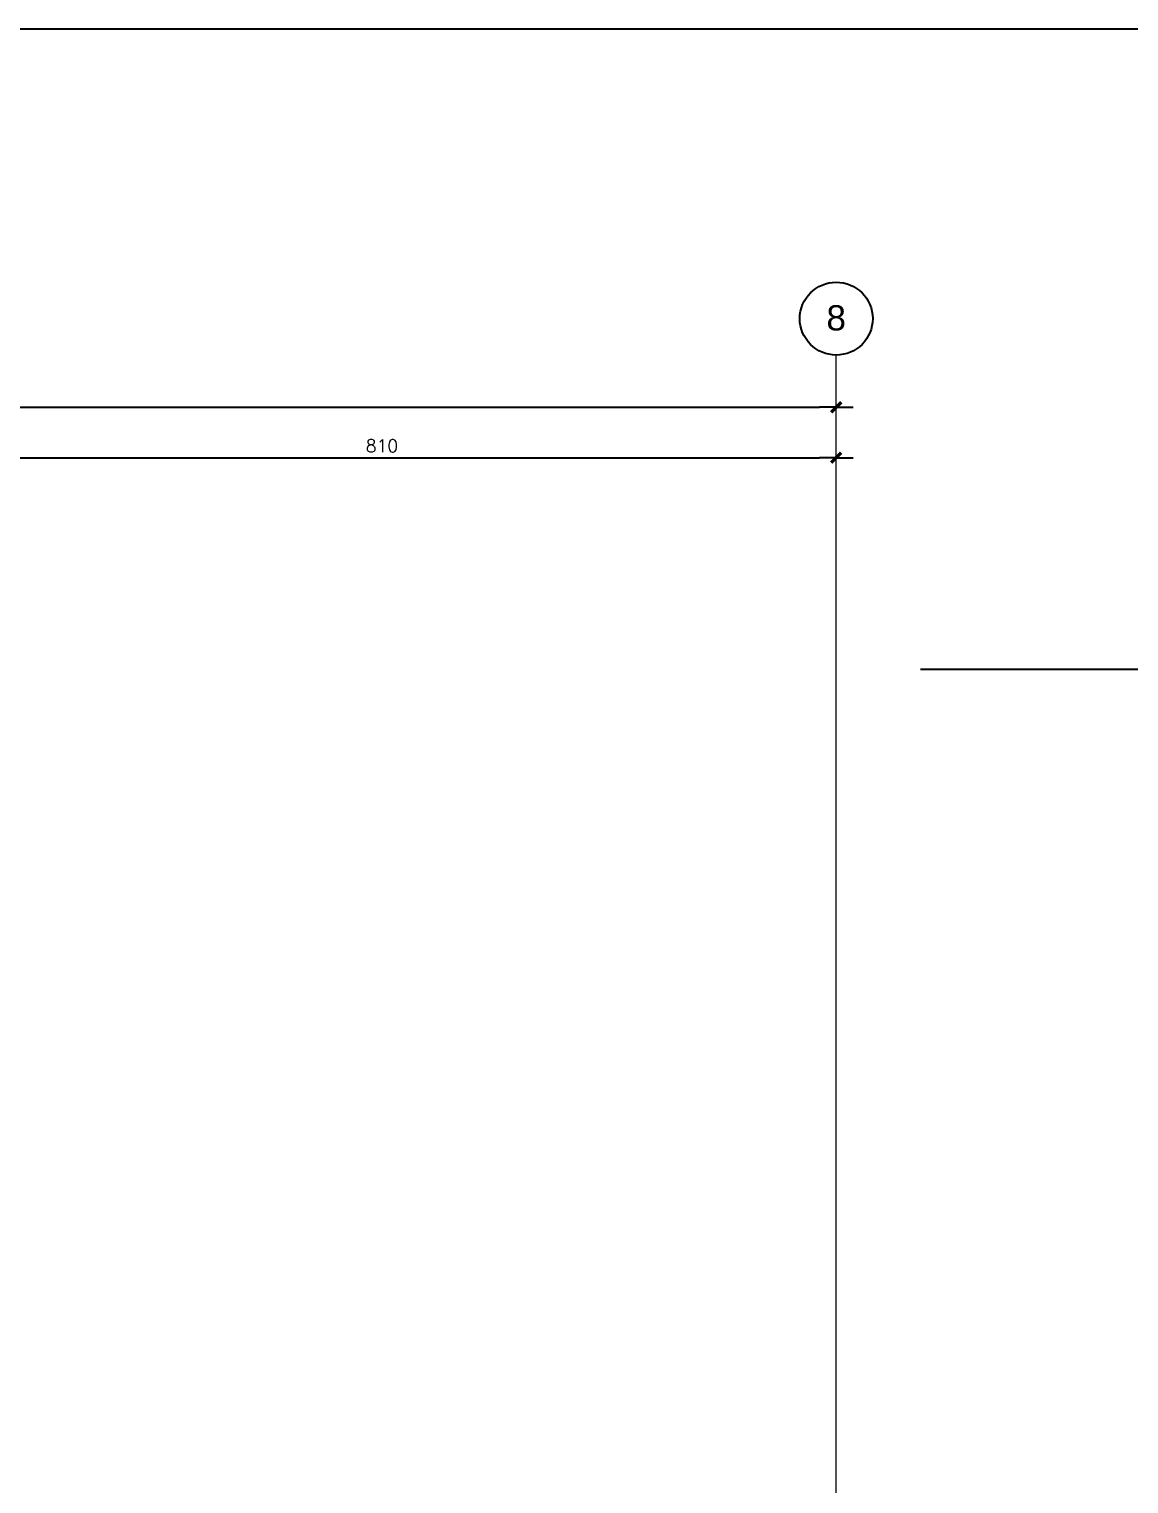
# Model space of a CAD drawing. Extents: x -58 to 5689, y 66 to 4123.
# Drawn here: x 2696 to 3676, y 2826 to 4123 of the extents above; entities that cross this region are included whole.
import ezdxf
from ezdxf.xclip import XClip

# ---------------------------------------------------------------- set-up
doc = ezdxf.new("R2010")
doc.units = 0
doc.header["$LTSCALE"] = 30
doc.header["$MEASUREMENT"] = 0
doc.header["$XCLIPFRAME"] = 0
doc.layers.get('0').update_dxf_attribs({"linetype": 'CONTINUOUS'})
for name, color, linetype in [("EJEF-F'$0$RLA-COTAS1", 2, 'CONTINUOUS'), ("EJEF-F'$0$RLA-COTAS2", 1, 'CONTINUOUS'), ('RLA-FORMATO', 7, 'CONTINUOUS')]:
    doc.layers.add(name, color=color, linetype=linetype)
doc.layers.add("EJEF-F'$0$RLA-EJE", color=3, linetype='CONTINUOUS', lineweight=25)
doc.layers.add("EJEF-F'$0$RLA-EJES", color=1, linetype='CONTINUOUS', lineweight=9)
doc.styles.add("EJEF-F'$0$Arial_1", font='arial.ttf', dxfattribs={"height": 22.5})
doc.styles.add("EJEF-F'$0$RomanS", font='romans.shx', dxfattribs={"height": 11.25})
doc.dimstyles.new("EJEF-F'$0$ING-50", dxfattribs={"dimscale": 50, "dimtxt": 0.27, "dimasz": 0.3, "dimexe": 0, "dimexo": 0, "dimgap": 0.1, "dimtad": 1, "dimdec": 1, "dimzin": 12, "dimdsep": 46, "dimtxsty": "EJEF-F'$0$RomanS", "dimblk": "EJEF-F'$0$TICK1", "dimblk1": "EJEF-F'$0$TICK1", "dimblk2": "EJEF-F'$0$TICK1", "dimcen": 0.09, "dimclrd": 2, "dimclre": 1, "dimclrt": 3, "dimadec": 0, "dimazin": 0, "dimtfac": 1, "dimtdec": 0, "dimtix": 1, "dimtmove": 2, "dimatfit": 3, "dimldrblk": "EJEF-F'$0$TICK1", "dimfxl": 0, "dimfxlon": 1, "dimtolj": 1, "dimtzin": 0, "dimarcsym": 0})

# ---------------------------------------------------------------- blocks, each defined once
blk = doc.blocks.new("EJEF-F'$0$Grid - RLE-EJE-192293-EJE F-F_")
at = {"layer": "EJEF-F'$0$RLA-EJE"}
blk.add_circle((369.8, 1495.5), 32.5, dxfattribs=at)
blk = doc.blocks.new("EJEF-F'$0$TICK1")
at = {"color": 2}
for points in [[(0, 0), (-1, 0)], [(0, 0), (1, 0)]]:
    blk.add_lwpolyline(points, dxfattribs=at)
at = {"color": 2, "const_width": 0.2}
blk.add_lwpolyline([(-0.3, -0.3), (0.3, 0.3)], dxfattribs=at)
blk = doc.blocks.new("EJEF-F'$0$DIMBLOCK1-EJE F-F_")
at = {"layer": "EJEF-F'$0$RLA-COTAS1", "color": 2, "lineweight": -2, "transparency": 16777216}
blk.add_line((-1601.8, 1416.5), (1260.2, 1416.5), dxfattribs=at)
at = {"layer": "EJEF-F'$0$RLA-COTAS1", "color": 2, "lineweight": -2, "transparency": 16777216, "xscale": 15, "yscale": 15, "zscale": 15, "rotation": 180}
blk.add_blockref("EJEF-F'$0$TICK1", (-1616.8, 1416.5), dxfattribs=at)
at = {"layer": "EJEF-F'$0$RLA-COTAS1", "color": 2, "lineweight": -2, "transparency": 16777216, "xscale": 15, "yscale": 15, "zscale": 15}
blk.add_blockref("EJEF-F'$0$TICK1", (1275.2, 1416.5), dxfattribs=at)
at = {"layer": "EJEF-F'$0$RLA-COTAS1", "color": 3, "transparency": 16777216, "insert": (-170.8, 1427.1), "char_height": 11.25, "attachment_point": 5, "style": "EJEF-F'$0$RomanS"}
blk.add_mtext('\\A1;2892', dxfattribs=at)
blk = doc.blocks.new("EJEF-F'$0$DIMBLOCK9-EJE F-F_")
at = {"layer": "EJEF-F'$0$RLA-COTAS1", "color": 2, "lineweight": -2, "transparency": 16777216}
blk.add_line((480.2, 1371.5), (1260.2, 1371.5), dxfattribs=at)
at = {"layer": "EJEF-F'$0$RLA-COTAS1", "color": 2, "lineweight": -2, "transparency": 16777216, "xscale": 15, "yscale": 15, "zscale": 15, "rotation": 180}
blk.add_blockref("EJEF-F'$0$TICK1", (465.2, 1371.5), dxfattribs=at)
at = {"layer": "EJEF-F'$0$RLA-COTAS1", "color": 2, "lineweight": -2, "transparency": 16777216, "xscale": 15, "yscale": 15, "zscale": 15}
blk.add_blockref("EJEF-F'$0$TICK1", (1275.2, 1371.5), dxfattribs=at)
at = {"layer": "EJEF-F'$0$RLA-COTAS1", "color": 3, "transparency": 16777216, "insert": (870.2, 1382.1), "char_height": 11.25, "attachment_point": 5, "style": "EJEF-F'$0$RomanS"}
blk.add_mtext('\\A1;810', dxfattribs=at)
blk = doc.blocks.new("EJEF-F'")
at = {"layer": "EJEF-F'$0$RLA-COTAS2"}
blk.add_line((1350.47, 1183), (1952.42, 1183), dxfattribs=at)
at = {"layer": "EJEF-F'$0$RLA-EJES"}
blk.add_line((1275.18, -1044.1), (1275.18, 1463), dxfattribs=at)
at = {"layer": "EJEF-F'$0$RLA-EJE"}
blk.add_blockref("EJEF-F'$0$Grid - RLE-EJE-192293-EJE F-F_", (905.43, 0), dxfattribs=at)
at = {"layer": "EJEF-F'$0$RLA-EJE", "color": 5, "insert": (1275.18, 1507.45), "char_height": 22.5, "width": 20.9352, "attachment_point": 2, "line_spacing_factor": 0.941778, "style": "EJEF-F'$0$Arial_1"}
blk.add_mtext('8', dxfattribs=at)
at = {"layer": "EJEF-F'$0$RLA-COTAS1"}
for base, p1, p2, picture, middle in [((1275.18, 1416.48), (-1616.82, 1421.48), (1275.18, 1421.48), "EJEF-F'$0$DIMBLOCK1-EJE F-F_", (-170.82, 1427.11)), ((1275.18, 1371.48), (465.2, 1376.48), (1275.18, 1376.48), "EJEF-F'$0$DIMBLOCK9-EJE F-F_", (870.19, 1382.11))]:
    dim = blk.add_linear_dim(base=base, p1=p1, p2=p2, dimstyle="EJEF-F'$0$ING-50", override={"dimexe": 0, "dimexo": 0, "dimdec": 1, "dimfxl": 0, "dimfxlon": 1}, dxfattribs=at)
    dim.commit()
    dim.dimension.update_dxf_attribs({"geometry": picture, "text_midpoint": middle})

msp = doc.modelspace()

# ---------------------------------------------------------------- linework, layer by layer
at = {"layer": 'RLA-FORMATO', "color": 6, "linetype": 'Continuous'}
msp.add_line((5686.9, 4123.1), (-58.1, 4123.1), dxfattribs=at)

# ---------------------------------------------------------------- block references
ref = msp.add_blockref("EJEF-F'", (2140, 2369.5))
XClip(ref).set_block_clipping_path([(-2004.783703171, -1263.5272463381), (2026.7450959108, 1590.6902151833)])

doc.saveas('drawing.dxf')
